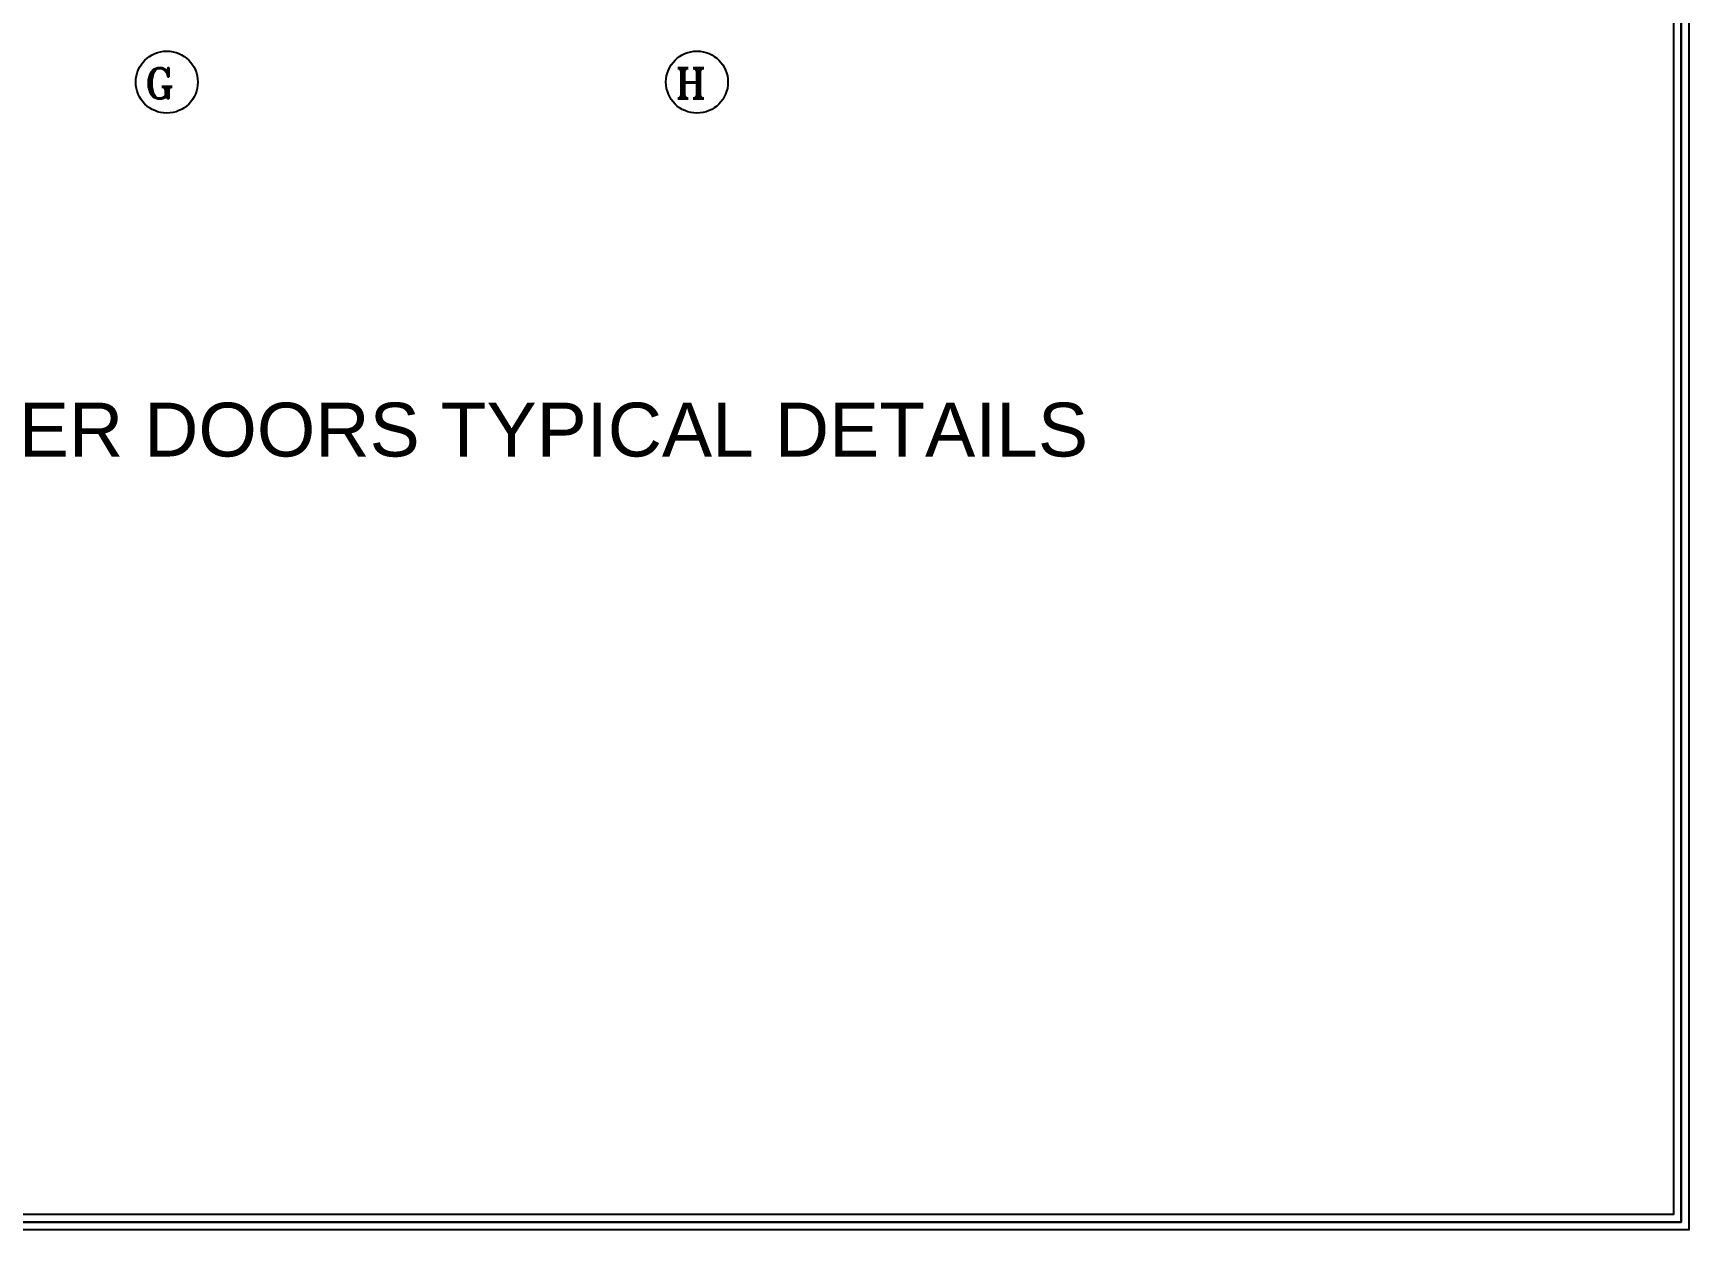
# Model space of a CAD drawing. Header units: centimetres. Extents: x -10126 to 3518, y -12053 to -9298.
# Drawn here: x 2364 to 3518, y -12053 to -11219 of the extents above; entities that cross this region are included whole.
import ezdxf

# ---------------------------------------------------------------- set-up
doc = ezdxf.new("R2010")
doc.units = ezdxf.units.CM
doc.header["$LTSCALE"] = 100
doc.header["$MEASUREMENT"] = 0
for name, color, linetype in [('HANDRAIL', 161, 'Continuous'), ('SCHEDULE LINES-01', 2, 'Continuous'), ('SCHEDULE LINES-02', 8, 'Continuous'), ('TEXT', 3, 'Continuous'), ('WALL', 7, 'Continuous'), ('WINDOW', 1, 'Continuous')]:
    doc.layers.add(name, color=color, linetype=linetype)
doc.layers.get('0').freeze()
doc.styles.add('ART', font='arial.ttf')
doc.styles.add('ROMANT', font='romant', dxfattribs={"width": 0.75, "height": 12})

# ---------------------------------------------------------------- blocks, each defined once
blk = doc.blocks.new('1W1W1W')
at = {"layer": 'SCHEDULE LINES-01'}
for points in [[(-40875.4, 982.1, 0), (-40875.4, 3737.3, 0), (-36879.5, 3737.3, 0), (-36879.5, 982.1, 0)], [(-40875.4, 982.1, 0), (-40875.4, 3737.3, 0), (-36879.5, 3737.3, 0), (-36879.5, 982.1, 0)], [(-40875.4, 982.1, 0), (-40875.4, 3737.3, 0), (-36879.5, 3737.3, 0), (-36879.5, 982.1, 0)], [(-40864.8, 992.8, 0), (-40864.8, 3534.8, 0), (-36890.2, 3534.8, 0), (-36890.2, 992.8, 0)], [(-40864.8, 992.8, 0), (-40864.8, 3534.8, 0), (-36890.2, 3534.8, 0), (-36890.2, 992.8, 0)], [(-40864.8, 992.8, 0), (-40864.8, 3534.8, 0), (-36890.2, 3534.8, 0), (-36890.2, 992.8, 0)]]:
    blk.add_polyline3d(points, close=True, dxfattribs=at)
at = {"layer": 'SCHEDULE LINES-02', "elevation": 0}
blk.add_lwpolyline([(-40870.1, 3731.9), (-36884.8, 3731.9), (-36884.8, 3540.2), (-36884.8, 987.4), (-40870.1, 987.4), (-40870.1, 3540.2), (-40870.1, 3731.9), (-36884.8, 3731.9), (-36884.8, 3540.2), (-36884.8, 987.4), (-40870.1, 987.4), (-40870.1, 3540.2), (-40870.1, 987.4), (-36884.8, 987.4), (-36884.8, 3540.2), (-36884.8, 3731.9)], close=True, dxfattribs=at)
blk = doc.blocks.new('A$C28501ABB')
for centre in [(643.576, 20.453), (993.443, 20.453)]:
    blk.add_circle(centre, 20.453)
at = {"style": 'ROMANT'}
for s, p in [('G', (629.148, 9.664)), ('H', (979.015, 9.664))]:
    blk.add_text(s, height=20, dxfattribs=at).set_placement(p)
blk = doc.blocks.new('A$C036B1D05')
at = {"layer": 'WINDOW', "xscale": 1.056000000000349, "yscale": 1.056000000000349, "zscale": 1.056000000000349}
blk.add_blockref('A$C28501ABB', (2196.9, -1339.6, 0), dxfattribs=at)
at = {"layer": 'WALL', "color": 6, "style": 'ART'}
blk.add_text('ALUMINUM LOUVER DOORS TYPICAL DETAILS', height=37.5, dxfattribs=at).set_placement((2336.8, -1578.8, 0))

msp = doc.modelspace()

# ---------------------------------------------------------------- block references
at = {"layer": 'HANDRAIL'}
msp.add_blockref('1W1W1W', (40397.1, -13034.8), dxfattribs=at)
at = {"layer": 'TEXT'}
msp.add_blockref('A$C036B1D05', (-419.6, -9935.2, 0), dxfattribs=at)

doc.saveas('drawing.dxf')
